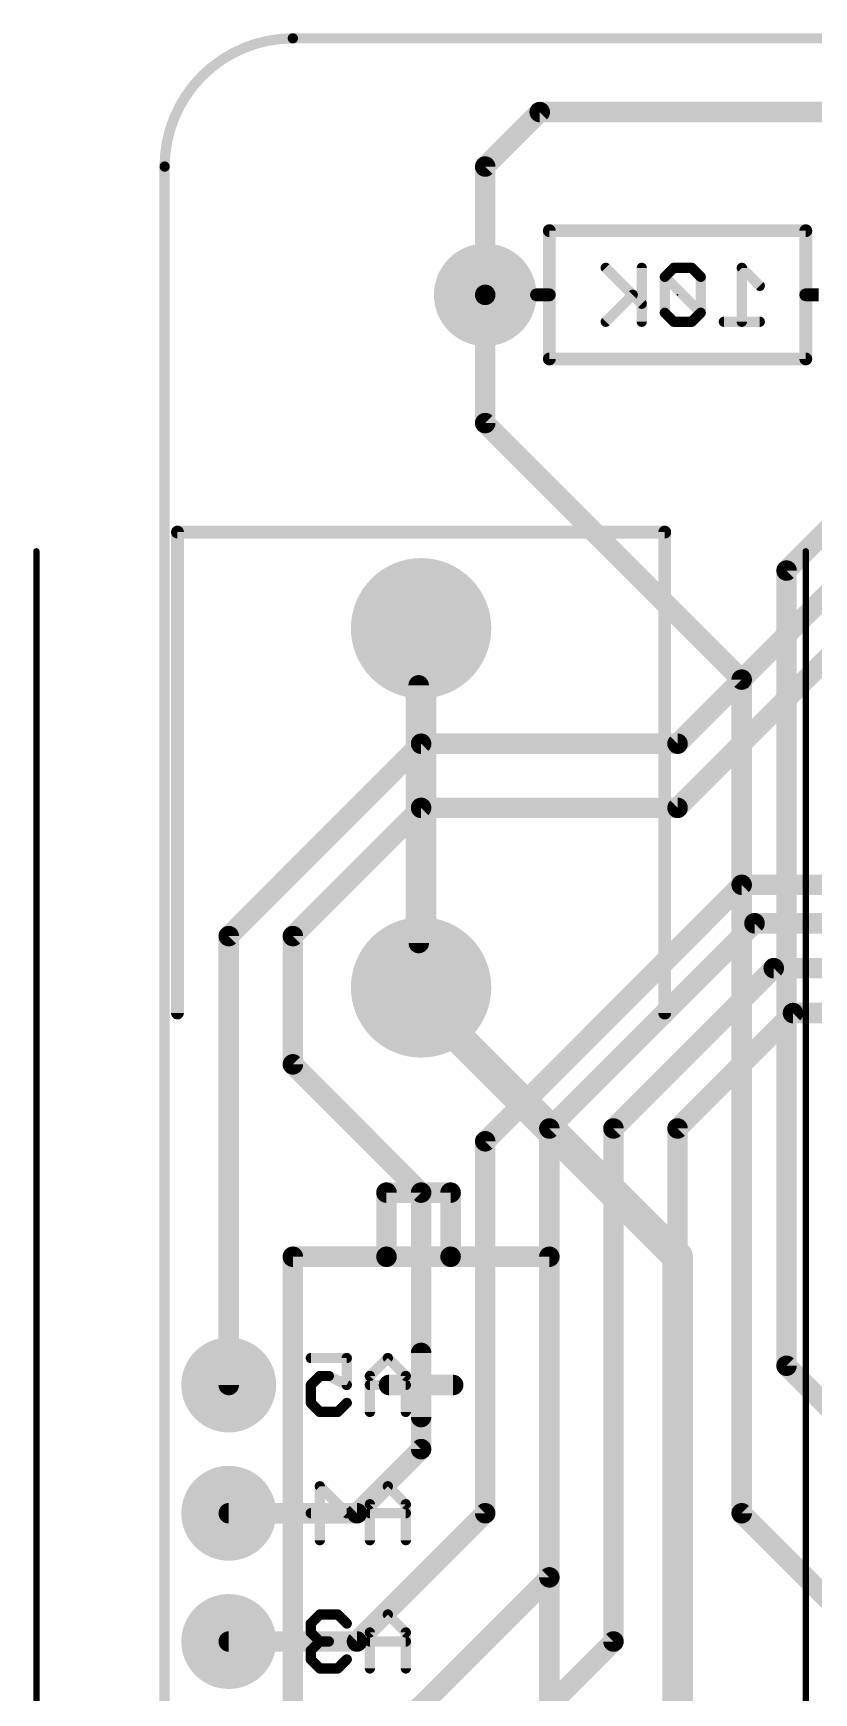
# Model space of a CAD drawing. Extents: x -2.6 to 78.8, y -16.5 to 68.7.
# Drawn here: x -2.6 to 12.86, y 35.81 to 68.68 of the extents above; entities that cross this region are included whole.
import ezdxf

# ---------------------------------------------------------------- set-up
doc = ezdxf.new("R2010")
doc.units = 0
for name, color, linetype in [('1', 12, 'CONTINUOUS'), ('16', 132, 'CONTINUOUS'), ('17', 110, 'CONTINUOUS'), ('20', 53, 'CONTINUOUS'), ('21', 31, 'CONTINUOUS'), ('22', 40, 'CONTINUOUS'), ('24', 53, 'CONTINUOUS'), ('49', 6, 'CONTINUOUS'), ('51', 53, 'CONTINUOUS')]:
    doc.layers.add(name, color=color, linetype=linetype)

# ---------------------------------------------------------------- blocks, each defined once
blk = doc.blocks.new('ROUNDP')
at = {"const_width": 0.5}
blk.add_lwpolyline([(0, -0.25, 1), (0, 0.25, 1), (0, -0.25)], format="xyb", dxfattribs=at)

msp = doc.modelspace()

# ---------------------------------------------------------------- linework, layer by layer
at = {"layer": '1', "const_width": 0.4064}
for points in [[(10.16, 54.61), (14.224, 58.674)], [(10.16, 53.34), (13.97, 57.15)], [(1.27, 50.8), (5.08, 54.61)], [(5.08, 54.61), (10.16, 54.61)], [(2.54, 50.8), (5.08, 53.34)], [(5.08, 53.34), (10.16, 53.34)], [(6.35, 46.736), (11.43, 51.816)], [(11.43, 51.816), (16.51, 51.816)], [(1.27, 41.91), (1.27, 50.8)], [(2.54, 48.26), (2.54, 50.8)], [(7.62, 46.99), (11.684, 51.054)], [(11.684, 51.054), (16.891, 51.054)], [(8.89, 46.99), (12.065, 50.165)], [(12.065, 50.165), (17.145, 50.165)], [(10.16, 46.99), (12.446, 49.276)], [(12.446, 49.276), (17.399, 49.276)], [(5.08, 45.72), (2.54, 48.26)], [(7.62, 38.1), (7.62, 46.99)], [(8.89, 36.83), (8.89, 46.99)], [(10.16, 35.56), (10.16, 46.99)], [(6.35, 39.37), (6.35, 46.736)], [(5.08, 40.64), (5.08, 45.72)], [(3.81, 39.37), (5.08, 40.64)], [(1.27, 39.37), (3.81, 39.37)], [(3.81, 36.83), (6.35, 39.37)], [(3.81, 34.29), (7.62, 38.1)], [(1.27, 36.83), (3.81, 36.83)], [(3.81, 31.75), (8.89, 36.83)]]:
    msp.add_lwpolyline(points, dxfattribs=at)
at = {"layer": '1', "const_width": 0.2032}
for points in [[(5.08, 54.7116, 1), (5.08, 54.5084)], [(5.1518, 54.5382, 1), (5.0082, 54.6818)], [(10.0882, 54.6818, 1), (10.2318, 54.5382)], [(10.16, 54.5084, 1), (10.16, 54.7116)], [(5.08, 53.4416, 1), (5.08, 53.2384)], [(5.1518, 53.2682, 1), (5.0082, 53.4118)], [(10.0882, 53.4118, 1), (10.2318, 53.2682)], [(10.16, 53.2384, 1), (10.16, 53.4416)], [(11.43, 51.9176, 1), (11.43, 51.7144)], [(11.5018, 51.7442, 1), (11.3582, 51.8878)], [(1.3716, 50.8, 1), (1.1684, 50.8)], [(1.1982, 50.8718, 1), (1.3418, 50.7282)], [(2.6416, 50.8, 1), (2.4384, 50.8)], [(2.4682, 50.8718, 1), (2.6118, 50.7282)], [(11.684, 51.1556, 1), (11.684, 50.9524)], [(11.7558, 50.9822, 1), (11.6122, 51.1258)], [(12.065, 50.2666, 1), (12.065, 50.0634)], [(12.1368, 50.0932, 1), (11.9932, 50.2368)], [(12.446, 49.3776, 1), (12.446, 49.1744)], [(12.5178, 49.2042, 1), (12.3742, 49.3478)], [(2.4384, 48.26, 1), (2.6416, 48.26)], [(2.6118, 48.3318, 1), (2.4682, 48.1882)], [(7.7216, 46.99, 1), (7.5184, 46.99)], [(7.5482, 47.0618, 1), (7.6918, 46.9182)], [(8.9916, 46.99, 1), (8.7884, 46.99)], [(8.8182, 47.0618, 1), (8.9618, 46.9182)], [(10.2616, 46.99, 1), (10.0584, 46.99)], [(10.0882, 47.0618, 1), (10.2318, 46.9182)], [(6.4516, 46.736, 1), (6.2484, 46.736)], [(6.2782, 46.8078, 1), (6.4218, 46.6642)], [(5.1816, 45.72, 1), (4.9784, 45.72)], [(5.0082, 45.6482, 1), (5.1518, 45.7918)], [(1.1684, 41.91, 1), (1.3716, 41.91)], [(5.1518, 40.5682, 1), (5.0082, 40.7118)], [(4.9784, 40.64, 1), (5.1816, 40.64)], [(1.27, 39.4716, 1), (1.27, 39.2684)], [(3.7382, 39.4418, 1), (3.8818, 39.2982)], [(3.81, 39.2684, 1), (3.81, 39.4716)], [(6.2484, 39.37, 1), (6.4516, 39.37)], [(6.4218, 39.2982, 1), (6.2782, 39.4418)], [(7.5184, 38.1, 1), (7.7216, 38.1)], [(7.6918, 38.0282, 1), (7.5482, 38.1718)], [(1.27, 36.9316, 1), (1.27, 36.7284)], [(3.7382, 36.9018, 1), (3.8818, 36.7582)], [(3.81, 36.7284, 1), (3.81, 36.9316)], [(8.7884, 36.83, 1), (8.9916, 36.83)], [(8.9618, 36.7582, 1), (8.8182, 36.9018)]]:
    msp.add_lwpolyline(points, format="xyb", dxfattribs=at)
at = {"layer": '16'}
for points, const_width in [([(6.35, 66.04), (7.4295, 67.1195)], 0.4064), ([(7.4295, 67.1195), (21.59, 67.1195)], 0.4064), ([(6.35, 63.5), (6.35, 66.04)], 0.4064), ([(12.319, 58.039), (19.05, 64.77)], 0.4064), ([(6.35, 60.96), (6.35, 63.5)], 0.4064), ([(11.43, 55.88), (6.35, 60.96)], 0.4064), ([(12.319, 42.291), (12.319, 58.039)], 0.4064), ([(5.08, 49.53), (5.08, 56.896)], 0.6096), ([(11.43, 39.37), (11.43, 55.88)], 0.4064), ([(10.16, 44.45), (5.08, 49.53)], 0.6096), ([(10.16, 22.86), (10.16, 44.45)], 0.6096), ([(14.859, 39.751), (12.319, 42.291)], 0.4064), ([(16.51, 34.29), (11.43, 39.37)], 0.4064)]:
    msp.add_lwpolyline(points, dxfattribs=dict(at, const_width=const_width))
for points, const_width in [([(7.4295, 67.2211, 1), (7.4295, 67.0179)], 0.2032), ([(7.5013, 67.0477, 1), (7.3577, 67.1913)], 0.2032), ([(6.4516, 66.04, 1), (6.2484, 66.04)], 0.2032), ([(6.2782, 66.1118, 1), (6.4218, 65.9682)], 0.2032), ([(6.4516, 63.5, 1), (6.2484, 63.5)], 0.2032), ([(6.2484, 63.5, 1), (6.4516, 63.5)], 0.2032), ([(6.4218, 61.0318, 1), (6.2782, 60.8882)], 0.2032), ([(6.2484, 60.96, 1), (6.4516, 60.96)], 0.2032), ([(12.4206, 58.039, 1), (12.2174, 58.039)], 0.2032), ([(12.2472, 58.1108, 1), (12.3908, 57.9672)], 0.2032), ([(5.2324, 56.896, 1), (4.9276, 56.896)], 0.3048), ([(11.5316, 55.88, 1), (11.3284, 55.88)], 0.2032), ([(11.3582, 55.8082, 1), (11.5018, 55.9518)], 0.2032), ([(5.1878, 49.6378, 1), (4.9722, 49.4222)], 0.3048), ([(4.9276, 49.53, 1), (5.2324, 49.53)], 0.3048), ([(10.3124, 44.45, 1), (10.0076, 44.45)], 0.3048), ([(10.0522, 44.3422, 1), (10.2678, 44.5578)], 0.3048), ([(12.3908, 42.3628, 1), (12.2472, 42.2192)], 0.2032), ([(12.2174, 42.291, 1), (12.4206, 42.291)], 0.2032), ([(11.3284, 39.37, 1), (11.5316, 39.37)], 0.2032), ([(11.5018, 39.4418, 1), (11.3582, 39.2982)], 0.2032)]:
    msp.add_lwpolyline(points, format="xyb", dxfattribs=dict(at, const_width=const_width))
at = {"layer": '20'}
for points, const_width in [([(2.54, 68.58, 0.4142), (0, 66.04)], 0.2032), ([(2.54, 68.6308, 1), (2.54, 68.5292)], 0.1016), ([(2.54, 68.5292, 1), (2.54, 68.6308)], 0.1016), ([(0.0508, 66.04, 1), (-0.0508, 66.04)], 0.1016), ([(-0.0508, 66.04, 1), (0.0508, 66.04)], 0.1016)]:
    msp.add_lwpolyline(points, format="xyb", dxfattribs=dict(at, const_width=const_width))
at = {"layer": '20', "const_width": 0.2032}
for points in [[(73.66, 68.58), (2.54, 68.58)], [(0, 66.04), (0, 2.54)]]:
    msp.add_lwpolyline(points, dxfattribs=at)
at = {"layer": '21'}
for points, const_width in [([(0.254, 49.276), (0.254, 58.801)], 0.254), ([(0.254, 58.801), (9.906, 58.801)], 0.254), ([(9.906, 58.801), (9.906, 49.276)], 0.254), ([(5.6642, 45.72), (4.3942, 45.72)], 0.4064), ([(4.3942, 45.72), (4.3942, 44.45)], 0.4064), ([(5.6642, 44.45), (5.6642, 45.72)], 0.4064), ([(4.3942, 44.45), (2.54, 44.45)], 0.4064), ([(2.54, 44.45), (2.54, 17.78)], 0.4064), ([(5.6642, 44.45), (4.3942, 44.45)], 0.4064), ([(7.62, 44.45), (5.6642, 44.45)], 0.4064), ([(7.62, 17.78), (7.62, 44.45)], 0.4064), ([(5.08, 41.275), (5.08, 42.545)], 0.4064), ([(5.715, 41.91), (4.445, 41.91)], 0.4064)]:
    msp.add_lwpolyline(points, dxfattribs=dict(at, const_width=const_width))
for points, const_width in [([(0.3175, 58.801, 1), (0.1905, 58.801)], 0.127), ([(0.254, 58.8645, 1), (0.254, 58.7375)], 0.127), ([(9.9695, 58.801, 1), (9.8425, 58.801)], 0.127), ([(9.906, 58.7375, 1), (9.906, 58.8645)], 0.127), ([(0.1905, 49.276, 1), (0.3175, 49.276)], 0.127), ([(9.8425, 49.276, 1), (9.9695, 49.276)], 0.127), ([(4.3942, 45.8216, 1), (4.3942, 45.6184)], 0.2032), ([(4.4958, 45.72, 1), (4.2926, 45.72)], 0.2032), ([(5.7658, 45.72, 1), (5.5626, 45.72)], 0.2032), ([(5.6642, 45.6184, 1), (5.6642, 45.8216)], 0.2032), ([(2.54, 44.5516, 1), (2.54, 44.3484)], 0.2032), ([(2.6416, 44.45, 1), (2.4384, 44.45)], 0.2032), ([(4.3942, 44.5516, 1), (4.3942, 44.3484)], 0.2032), ([(4.2926, 44.45, 1), (4.4958, 44.45)], 0.2032), ([(4.3942, 44.3484, 1), (4.3942, 44.5516)], 0.2032), ([(5.6642, 44.5516, 1), (5.6642, 44.3484)], 0.2032), ([(5.5626, 44.45, 1), (5.7658, 44.45)], 0.2032), ([(5.6642, 44.3484, 1), (5.6642, 44.5516)], 0.2032), ([(7.7216, 44.45, 1), (7.5184, 44.45)], 0.2032), ([(7.62, 44.3484, 1), (7.62, 44.5516)], 0.2032), ([(5.1816, 42.545, 1), (4.9784, 42.545)], 0.2032), ([(4.445, 42.0116, 1), (4.445, 41.8084)], 0.2032), ([(5.715, 41.8084, 1), (5.715, 42.0116)], 0.2032), ([(4.9784, 41.275, 1), (5.1816, 41.275)], 0.2032)]:
    msp.add_lwpolyline(points, format="xyb", dxfattribs=dict(at, const_width=const_width))
at = {"layer": '22'}
for points, const_width in [([(12.7, 64.77), (7.62, 64.77)], 0.254), ([(7.62, 64.77), (7.62, 63.5)], 0.254), ([(12.7, 63.5), (12.7, 64.77)], 0.254), ([(9.4498, 63.3225), (8.738, 64.0343)], 0.2032), ([(9.4498, 64.0343), (9.4498, 62.9666)], 0.2032), ([(10.0853, 64.0343), (9.9074, 63.8564)], 0.2032), ([(10.4413, 64.0343), (10.0853, 64.0343)], 0.2032), ([(10.6192, 63.8564), (10.4413, 64.0343)], 0.2032), ([(11.7886, 63.6784), (11.4327, 64.0343)], 0.2032), ([(11.4327, 64.0343), (11.4327, 62.9666)], 0.2032), ([(9.9074, 63.8564), (9.9074, 63.1446)], 0.2032), ([(10.6192, 63.1446), (9.9074, 63.8564)], 0.2032), ([(10.6192, 63.1446), (10.6192, 63.8564)], 0.2032), ([(7.62, 63.5), (7.366, 63.5)], 0.254), ([(7.62, 63.5), (7.62, 62.23)], 0.254), ([(9.2719, 63.5005), (8.738, 62.9666)], 0.2032), ([(12.7, 62.23), (12.7, 63.5)], 0.254), ([(12.7, 63.5), (12.954, 63.5)], 0.254), ([(9.9074, 63.1446), (10.0853, 62.9666)], 0.2032), ([(10.4413, 62.9666), (10.6192, 63.1446)], 0.2032), ([(10.0853, 62.9666), (10.4413, 62.9666)], 0.2032), ([(11.7886, 62.9666), (11.0768, 62.9666)], 0.2032), ([(7.62, 62.23), (12.7, 62.23)], 0.254), ([(2.896, 42.4443), (3.6078, 42.4443)], 0.2032), ([(3.6078, 42.4443), (3.6078, 41.9105)], 0.2032), ([(4.4213, 42.4443), (4.0654, 42.0884)], 0.2032), ([(4.7772, 42.0884), (4.4213, 42.4443)], 0.2032), ([(3.0739, 42.0884), (2.896, 41.9105)], 0.2032), ([(3.2519, 42.0884), (3.0739, 42.0884)], 0.2032), ([(3.6078, 41.9105), (3.2519, 42.0884)], 0.2032), ([(4.0654, 42.0884), (4.0654, 41.3766)], 0.2032), ([(4.7772, 41.3766), (4.7772, 42.0884)], 0.2032), ([(2.896, 41.9105), (2.896, 41.5545)], 0.2032), ([(4.7772, 41.9105), (4.0654, 41.9105)], 0.2032), ([(2.896, 41.5545), (3.0739, 41.3766)], 0.2032), ([(3.0739, 41.3766), (3.4299, 41.3766)], 0.2032), ([(3.4299, 41.3766), (3.6078, 41.5545)], 0.2032), ([(3.0739, 38.8366), (3.0739, 39.9043)], 0.2032), ([(3.0739, 39.9043), (3.6078, 39.3705)], 0.2032), ([(4.4213, 39.9043), (4.0654, 39.5484)], 0.2032), ([(4.7772, 39.5484), (4.4213, 39.9043)], 0.2032), ([(3.6078, 39.3705), (2.896, 39.3705)], 0.2032), ([(4.0654, 39.5484), (4.0654, 38.8366)], 0.2032), ([(4.7772, 39.3705), (4.0654, 39.3705)], 0.2032), ([(4.7772, 38.8366), (4.7772, 39.5484)], 0.2032), ([(3.0739, 37.3643), (2.896, 37.1864)], 0.2032), ([(2.896, 37.1864), (2.896, 37.0084)], 0.2032), ([(3.4299, 37.3643), (3.0739, 37.3643)], 0.2032), ([(3.6078, 37.1864), (3.4299, 37.3643)], 0.2032), ([(4.4213, 37.3643), (4.0654, 37.0084)], 0.2032), ([(4.7772, 37.0084), (4.4213, 37.3643)], 0.2032), ([(2.896, 37.0084), (3.0739, 36.8305)], 0.2032), ([(3.0739, 36.8305), (2.896, 36.6525)], 0.2032), ([(3.0739, 36.8305), (3.2519, 36.8305)], 0.2032), ([(4.0654, 37.0084), (4.0654, 36.2966)], 0.2032), ([(4.7772, 36.8305), (4.0654, 36.8305)], 0.2032), ([(4.7772, 36.2966), (4.7772, 37.0084)], 0.2032), ([(2.896, 36.6525), (2.896, 36.4746)], 0.2032), ([(2.896, 36.4746), (3.0739, 36.2966)], 0.2032), ([(3.4299, 36.2966), (3.6078, 36.4746)], 0.2032), ([(3.0739, 36.2966), (3.4299, 36.2966)], 0.2032)]:
    msp.add_lwpolyline(points, dxfattribs=dict(at, const_width=const_width))
for points, const_width in [([(7.62, 64.8335, 1), (7.62, 64.7065)], 0.127), ([(7.6835, 64.77, 1), (7.5565, 64.77)], 0.127), ([(12.7635, 64.77, 1), (12.6365, 64.77)], 0.127), ([(12.7, 64.7065, 1), (12.7, 64.8335)], 0.127), ([(8.7739, 64.0702, 1), (8.7021, 63.9984)], 0.1016), ([(9.5006, 64.0343, 1), (9.399, 64.0343)], 0.1016), ([(10.0853, 64.0851, 1), (10.0853, 63.9835)], 0.1016), ([(10.1213, 63.9984, 1), (10.0494, 64.0702)], 0.1016), ([(10.4772, 64.0702, 1), (10.4053, 63.9984)], 0.1016), ([(10.4413, 63.9835, 1), (10.4413, 64.0851)], 0.1016), ([(11.4686, 64.0702, 1), (11.3968, 63.9984)], 0.1016), ([(11.4835, 64.0343, 1), (11.3819, 64.0343)], 0.1016), ([(9.9582, 63.8564, 1), (9.8566, 63.8564)], 0.1016), ([(9.9433, 63.8923, 1), (9.8715, 63.8204)], 0.1016), ([(9.8715, 63.8923, 1), (9.9433, 63.8204)], 0.1016), ([(10.67, 63.8564, 1), (10.5684, 63.8564)], 0.1016), ([(10.5833, 63.8204, 1), (10.6551, 63.8923)], 0.1016), ([(11.7527, 63.6425, 1), (11.8245, 63.7143)], 0.1016), ([(7.366, 63.5635, 1), (7.366, 63.4365)], 0.127), ([(7.6835, 63.5, 1), (7.5565, 63.5)], 0.127), ([(7.5565, 63.5, 1), (7.6835, 63.5)], 0.127), ([(7.62, 63.4365, 1), (7.62, 63.5635)], 0.127), ([(9.3078, 63.4645, 1), (9.2359, 63.5364)], 0.1016), ([(12.7635, 63.5, 1), (12.6365, 63.5)], 0.127), ([(12.7, 63.5635, 1), (12.7, 63.4365)], 0.127), ([(12.6365, 63.5, 1), (12.7635, 63.5)], 0.127), ([(9.4139, 63.2866, 1), (9.4857, 63.3584)], 0.1016), ([(9.9433, 63.1805, 1), (9.8715, 63.1086)], 0.1016), ([(9.8566, 63.1446, 1), (9.9582, 63.1446)], 0.1016), ([(10.5684, 63.1446, 1), (10.67, 63.1446)], 0.1016), ([(10.6551, 63.1086, 1), (10.5833, 63.1805)], 0.1016), ([(10.5833, 63.1086, 1), (10.6551, 63.1805)], 0.1016), ([(8.7021, 63.0025, 1), (8.7739, 62.9307)], 0.1016), ([(9.399, 62.9666, 1), (9.5006, 62.9666)], 0.1016), ([(10.0853, 63.0174, 1), (10.0853, 62.9158)], 0.1016), ([(10.0494, 62.9307, 1), (10.1213, 63.0025)], 0.1016), ([(10.4053, 63.0025, 1), (10.4772, 62.9307)], 0.1016), ([(10.4413, 62.9158, 1), (10.4413, 63.0174)], 0.1016), ([(11.0768, 63.0174, 1), (11.0768, 62.9158)], 0.1016), ([(11.3819, 62.9666, 1), (11.4835, 62.9666)], 0.1016), ([(11.7886, 62.9158, 1), (11.7886, 63.0174)], 0.1016), ([(7.62, 62.2935, 1), (7.62, 62.1665)], 0.127), ([(7.5565, 62.23, 1), (7.6835, 62.23)], 0.127), ([(12.6365, 62.23, 1), (12.7635, 62.23)], 0.127), ([(12.7, 62.1665, 1), (12.7, 62.2935)], 0.127), ([(2.896, 42.4951, 1), (2.896, 42.3935)], 0.1016), ([(3.6586, 42.4443, 1), (3.557, 42.4443)], 0.1016), ([(3.6078, 42.3935, 1), (3.6078, 42.4951)], 0.1016), ([(4.4572, 42.4802, 1), (4.3854, 42.4084)], 0.1016), ([(4.4572, 42.4084, 1), (4.3854, 42.4802)], 0.1016), ([(3.0739, 42.1392, 1), (3.0739, 42.0376)], 0.1016), ([(3.1099, 42.0525, 1), (3.038, 42.1243)], 0.1016), ([(3.2746, 42.1338, 1), (3.2292, 42.043)], 0.1016), ([(3.2519, 42.0376, 1), (3.2519, 42.1392)], 0.1016), ([(4.1162, 42.0884, 1), (4.0146, 42.0884)], 0.1016), ([(4.0295, 42.1243, 1), (4.1013, 42.0525)], 0.1016), ([(4.828, 42.0884, 1), (4.7264, 42.0884)], 0.1016), ([(4.7413, 42.0525, 1), (4.8131, 42.1243)], 0.1016), ([(2.9468, 41.9105, 1), (2.8452, 41.9105)], 0.1016), ([(2.8601, 41.9464, 1), (2.9319, 41.8745)], 0.1016), ([(3.557, 41.9105, 1), (3.6586, 41.9105)], 0.1016), ([(3.5851, 41.865, 1), (3.6305, 41.9559)], 0.1016), ([(4.0654, 41.9613, 1), (4.0654, 41.8597)], 0.1016), ([(4.7772, 41.8597, 1), (4.7772, 41.9613)], 0.1016), ([(2.9319, 41.5905, 1), (2.8601, 41.5186)], 0.1016), ([(2.8452, 41.5545, 1), (2.9468, 41.5545)], 0.1016), ([(3.0739, 41.4274, 1), (3.0739, 41.3258)], 0.1016), ([(3.038, 41.3407, 1), (3.1099, 41.4125)], 0.1016), ([(3.3939, 41.4125, 1), (3.4658, 41.3407)], 0.1016), ([(3.4299, 41.3258, 1), (3.4299, 41.4274)], 0.1016), ([(3.6437, 41.5186, 1), (3.5719, 41.5905)], 0.1016), ([(4.0146, 41.3766, 1), (4.1162, 41.3766)], 0.1016), ([(4.7264, 41.3766, 1), (4.828, 41.3766)], 0.1016), ([(3.1247, 39.9043, 1), (3.0231, 39.9043)], 0.1016), ([(3.1099, 39.9402, 1), (3.038, 39.8684)], 0.1016), ([(4.4572, 39.9402, 1), (4.3854, 39.8684)], 0.1016), ([(4.4572, 39.8684, 1), (4.3854, 39.9402)], 0.1016), ([(2.896, 39.4213, 1), (2.896, 39.3197)], 0.1016), ([(3.5719, 39.3345, 1), (3.6437, 39.4064)], 0.1016), ([(3.6078, 39.3197, 1), (3.6078, 39.4213)], 0.1016), ([(4.1162, 39.5484, 1), (4.0146, 39.5484)], 0.1016), ([(4.0295, 39.5843, 1), (4.1013, 39.5125)], 0.1016), ([(4.0654, 39.4213, 1), (4.0654, 39.3197)], 0.1016), ([(4.828, 39.5484, 1), (4.7264, 39.5484)], 0.1016), ([(4.7413, 39.5125, 1), (4.8131, 39.5843)], 0.1016), ([(4.7772, 39.3197, 1), (4.7772, 39.4213)], 0.1016), ([(3.0231, 38.8366, 1), (3.1247, 38.8366)], 0.1016), ([(4.0146, 38.8366, 1), (4.1162, 38.8366)], 0.1016), ([(4.7264, 38.8366, 1), (4.828, 38.8366)], 0.1016), ([(2.9468, 37.1864, 1), (2.8452, 37.1864)], 0.1016), ([(2.8601, 37.2223, 1), (2.9319, 37.1504)], 0.1016), ([(3.0739, 37.4151, 1), (3.0739, 37.3135)], 0.1016), ([(3.1099, 37.3284, 1), (3.038, 37.4002)], 0.1016), ([(3.4658, 37.4002, 1), (3.3939, 37.3284)], 0.1016), ([(3.4299, 37.3135, 1), (3.4299, 37.4151)], 0.1016), ([(3.5719, 37.1504, 1), (3.6437, 37.2223)], 0.1016), ([(4.4572, 37.4002, 1), (4.3854, 37.3284)], 0.1016), ([(4.4572, 37.3284, 1), (4.3854, 37.4002)], 0.1016), ([(2.9319, 37.0443, 1), (2.8601, 36.9725)], 0.1016), ([(2.8452, 37.0084, 1), (2.9468, 37.0084)], 0.1016), ([(3.0739, 36.8813, 1), (3.0739, 36.7797)], 0.1016), ([(3.1099, 36.7945, 1), (3.038, 36.8664)], 0.1016), ([(3.038, 36.7945, 1), (3.1099, 36.8664)], 0.1016), ([(3.2519, 36.7797, 1), (3.2519, 36.8813)], 0.1016), ([(4.1162, 37.0084, 1), (4.0146, 37.0084)], 0.1016), ([(4.0295, 37.0443, 1), (4.1013, 36.9725)], 0.1016), ([(4.0654, 36.8813, 1), (4.0654, 36.7797)], 0.1016), ([(4.828, 37.0084, 1), (4.7264, 37.0084)], 0.1016), ([(4.7413, 36.9725, 1), (4.8131, 37.0443)], 0.1016), ([(4.7772, 36.7797, 1), (4.7772, 36.8813)], 0.1016), ([(2.9468, 36.6525, 1), (2.8452, 36.6525)], 0.1016), ([(2.8601, 36.6884, 1), (2.9319, 36.6166)], 0.1016), ([(2.9319, 36.5105, 1), (2.8601, 36.4386)], 0.1016), ([(2.8452, 36.4746, 1), (2.9468, 36.4746)], 0.1016), ([(3.6437, 36.4386, 1), (3.5719, 36.5105)], 0.1016), ([(3.0739, 36.3474, 1), (3.0739, 36.2458)], 0.1016), ([(3.038, 36.2607, 1), (3.1099, 36.3325)], 0.1016), ([(3.3939, 36.3325, 1), (3.4658, 36.2607)], 0.1016), ([(3.4299, 36.2458, 1), (3.4299, 36.3474)], 0.1016), ([(4.0146, 36.2966, 1), (4.1162, 36.2966)], 0.1016), ([(4.7264, 36.2966, 1), (4.828, 36.2966)], 0.1016)]:
    msp.add_lwpolyline(points, format="xyb", dxfattribs=dict(at, const_width=const_width))
at = {"layer": '24'}
msp.add_point((10.16, 63.5), dxfattribs=at)
at = {"layer": '49', "const_width": 0.4064}
msp.add_lwpolyline([(5.0318, 55.7657), (5.0343, 50.6629)], dxfattribs=at)
at = {"layer": '49', "const_width": 0.2032}
for points in [[(5.1334, 55.7657, 1), (4.9302, 55.7657)], [(4.9327, 50.6629, 1), (5.1359, 50.6629)]]:
    msp.add_lwpolyline(points, format="xyb", dxfattribs=at)
at = {"layer": '51', "const_width": 0.0635}
for points in [[(-2.5082, 58.42, 1), (-2.5718, 58.42)], [(12.7318, 58.42, 1), (12.6683, 58.42)]]:
    msp.add_lwpolyline(points, format="xyb", dxfattribs=at)
at = {"layer": '51', "const_width": 0.127}
for points in [[(-2.54, 5.08), (-2.54, 58.42)], [(12.7, 58.42), (12.7, 5.08)]]:
    msp.add_lwpolyline(points, dxfattribs=at)

# ---------------------------------------------------------------- block references
at = {"layer": '17'}
for p, xscale, yscale in [((6.35, 63.5), 2.032, 2.032), ((6.35, 63.5), 2.032, 2.032), ((5.08, 49.784), 2.7813, 2.7813), ((5.08, 49.784), 2.7813, 2.7813), ((1.27, 41.91), 1.8796, 1.8796), ((1.27, 41.91), 1.8796, 1.8796), ((1.27, 39.37), 1.8796, 1.8796), ((1.27, 39.37), 1.8796, 1.8796), ((1.27, 36.83), 1.8796, 1.8796), ((1.27, 36.83), 1.8796, 1.8796)]:
    msp.add_blockref('ROUNDP', p, dxfattribs=dict(at, xscale=xscale, yscale=yscale))
at = {"layer": '17', "xscale": 2.7813, "yscale": 2.7813, "rotation": 270}
msp.add_blockref('ROUNDP', (5.08, 56.896), dxfattribs=at)
msp.add_blockref('ROUNDP', (5.08, 56.896), dxfattribs=at)

doc.saveas('drawing.dxf')
